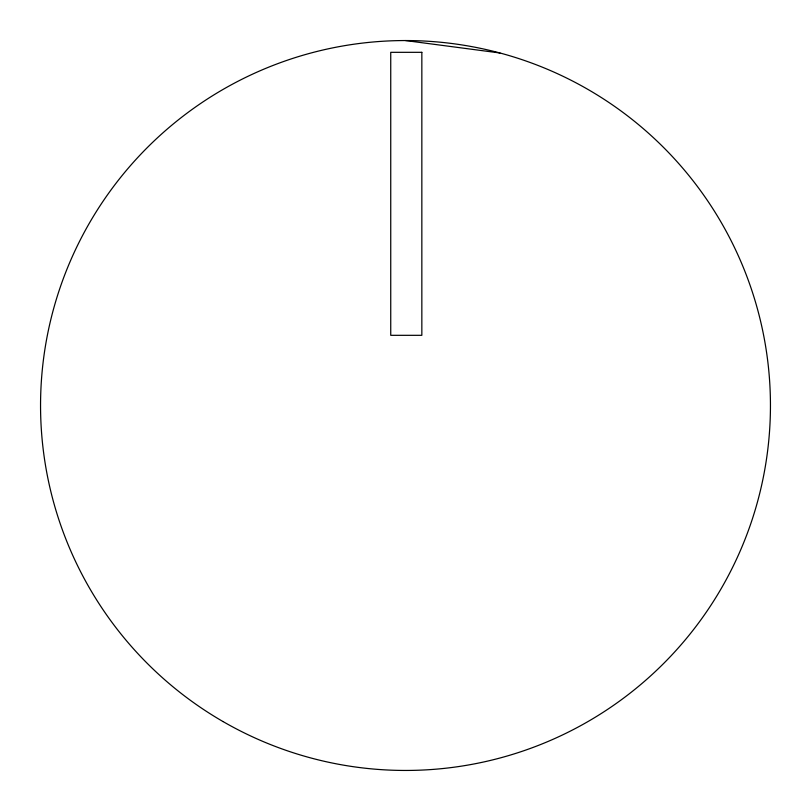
<?xml version="1.0" encoding="UTF-8"?>
<svg xmlns="http://www.w3.org/2000/svg" width="811" height="811" viewBox="0 0 811 811"><rect width="100%" height="100%" fill="white"/><g stroke="black" fill="none" stroke-linecap="round" stroke-linejoin="round"><path stroke-width="1.22" d="M405.5 40.55L499.951 52.989M421.842 52.32L390.74 52.32L390.74 335.318L421.842 335.318L421.842 52.32M223.025 721.557A364.95 364.95 0 0 0 770.45 405.5A364.95 364.95 0 0 0 223.025 89.443A364.95 364.95 0 0 0 223.025 721.557"/></g></svg>
